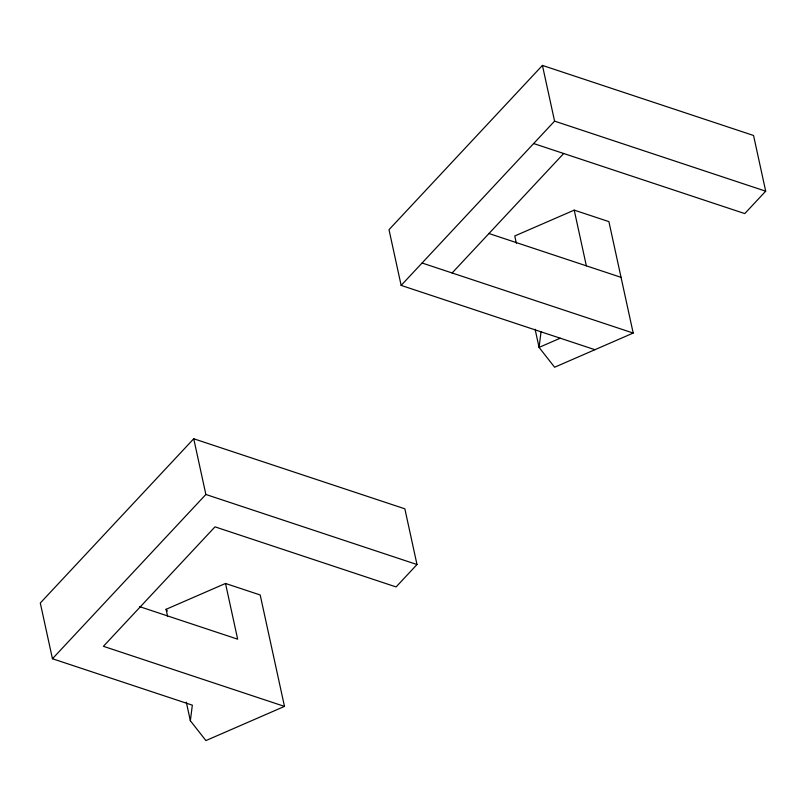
<?xml version="1.0" encoding="UTF-8"?>
<svg xmlns="http://www.w3.org/2000/svg" width="806" height="806" viewBox="0 0 806 806"><rect width="100%" height="100%" fill="white"/><g stroke="black" fill="none" stroke-linecap="round" stroke-linejoin="round"><path stroke-width="1.21" d="M284.488 706.399L205.913 740.583L190.357 720.745L192.342 705.159L52.45 658.744L40.3 603.029L193.732 438.766L404.854 508.818L416.994 564.532L396.078 586.929L215.001 526.842L103.41 646.311L284.488 706.399L260.197 594.979L225.509 583.463L166.066 609.316L167.577 616.288M541.038 331.82L539.063 347.406L554.619 367.234L633.194 333.059L608.903 221.63L574.215 210.124L514.762 235.977L516.354 243.251M533.653 143.539L744.774 213.59L765.7 191.193L753.55 135.479L542.428 65.417L389.006 229.69L401.146 285.405L594.929 349.703M52.45 658.744L205.873 494.471L193.732 438.766M401.146 285.405L554.578 121.132L542.428 65.417M452.116 272.972L563.696 153.503M560.241 338.198L539.063 347.406L535.103 329.241M554.578 121.132L765.7 191.193M488.758 233.448L621.043 277.345M422.072 263.008L633.194 333.059M205.873 494.471L416.994 564.532M139.629 606.646L237.659 639.178L225.509 583.463M166.066 609.316L167.366 610.978M574.215 210.124L586.355 265.839M186.307 702.177L190.357 720.745"/></g></svg>
